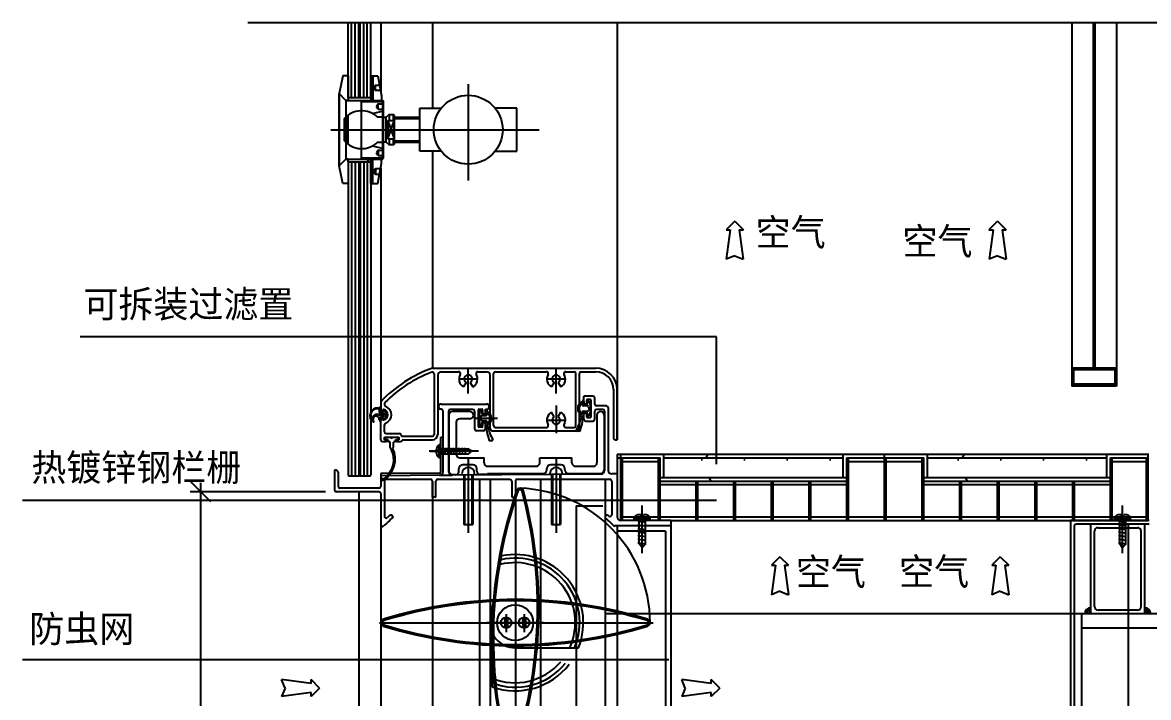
# Model space of a CAD drawing. Header units: metres. Extents: x 5548 to 7378, y 3271 to 4578.
# Drawn here: x 5598 to 6226, y 4201 to 4578 of the extents above; entities that cross this region are included whole.
import ezdxf

# ---------------------------------------------------------------- set-up
doc = ezdxf.new("R2010")
doc.units = ezdxf.units.M
for name, color, linetype in [('1', 1, 'Continuous'), ('10', 1, 'Continuous'), ('4', 4, 'Continuous'), ('6', 6, 'Continuous'), ('CASTFIX', 1, 'Continuous'), ('EXTRN', 3, 'Continuous')]:
    doc.layers.add(name, color=color, linetype=linetype)

# ---------------------------------------------------------------- blocks, each defined once
blk = doc.blocks.new('_ArchTick')
at = {"color": 0, "linetype": 'ByBlock'}
blk.add_lwpolyline([(-0.5, -0.5), (0.5, 0.5)], dxfattribs=at)

msp = doc.modelspace()

# ---------------------------------------------------------------- hatches: boundary and pattern name
h = msp.add_hatch()
h.set_pattern_fill('HEX', scale=15)
h.paths.add_polyline_path([(5956.74, 4046.43), (5959.74, 4046.43), (5959.74, 4247.83), (5956.74, 4247.83)])
h.paths.add_polyline_path([(5959.74, 4296.83), (5945.4, 4296.83), (5945.4, 4293.83), (5956.74, 4293.83), (5956.74, 4247.83), (5959.74, 4247.83)])
at = {"layer": '1'}
h = msp.add_hatch(dxfattribs=at)
h.set_pattern_fill('ANSI38', scale=6)
h.paths.add_polyline_path([(5792.5, 4534.23), (5793.5, 4534.23), (5793.5, 4547.83), (5792.5, 4547.83)])
h = msp.add_hatch(dxfattribs=at)
h.set_pattern_fill('ANSI38', scale=6)
h.paths.add_polyline_path([(5792.5, 4547.83), (5793.5, 4547.83), (5793.5, 4534.23), (5792.5, 4534.23)])
h = msp.add_hatch(dxfattribs=at)
h.set_pattern_fill('ANSI38', scale=6)
h.paths.add_polyline_path([(5779.74, 4534.23), (5779.74, 4535.73, 1), (5780.24, 4535.73), (5792.29, 4535.73), (5792.29, 4534.23)])
h = msp.add_hatch(dxfattribs=at)
h.set_pattern_fill('ANSI38', scale=6)
h.paths.add_polyline_path([(5779.74, 4501.43), (5779.74, 4499.93, -1), (5780.24, 4499.93), (5792.5, 4499.93), (5792.5, 4501.43)])
h = msp.add_hatch(dxfattribs=at)
h.set_pattern_fill('ANSI38', scale=6)
h.paths.add_polyline_path([(5792.5, 4487.83), (5793.5, 4487.83), (5793.5, 4501.43), (5792.5, 4501.43)])
h = msp.add_hatch(dxfattribs=at)
h.set_pattern_fill('ZIGZAG', scale=20)
h.paths.add_polyline_path([(5922.5, 4328.08), (5922.5, 4334.83), (5918.5, 4334.83), (5918.5, 4332.08, -0.41), (5916.5, 4330.08), (5906.58, 4330.08, -0.41), (5904.58, 4332.08), (5904.58, 4334.83), (5895.74, 4334.83), (5895.74, 4330.83), (5898.58, 4330.83, -0.41), (5900.58, 4328.83), (5900.58, 4328.08, 0.41), (5902.58, 4326.08), (5920.5, 4326.08, 0.41)])
h.paths.add_polyline_path([(5922.5, 4358.6, 0.41), (5920.5, 4360.6, 0.41), (5918.5, 4358.6), (5918.5, 4334.83), (5922.5, 4334.83)])
h.paths.add_polyline_path([(5895.74, 4334.83), (5886.58, 4334.83), (5886.58, 4332.08, -0.41), (5884.58, 4330.08), (5857.58, 4330.08, -0.41), (5855.58, 4332.08), (5855.58, 4334.83), (5846.74, 4334.83), (5846.74, 4330.83), (5849.58, 4330.83, -0.41), (5851.58, 4328.83), (5851.58, 4327.43, 0.42), (5853.59, 4325.43), (5857.57, 4325.46), (5857.57, 4326.08), (5888.58, 4326.08, 0.41), (5890.58, 4328.08), (5890.58, 4328.83, -0.41), (5892.58, 4330.83), (5895.74, 4330.83)])
h.paths.add_polyline_path([(5846.74, 4334.83), (5841.99, 4334.83), (5835.99, 4334.83), (5835.99, 4327.39, 0.42), (5838.01, 4325.39), (5839.59, 4325.4, 0.41), (5841.58, 4327.4), (5841.58, 4328.83, -0.41), (5843.58, 4330.83), (5846.74, 4330.83)])
h.paths.add_polyline_path([(5839.99, 4354.6, -0.41), (5841.99, 4356.6), (5847.6, 4356.6, 0.41), (5849.6, 4358.6, 0.41), (5847.6, 4360.6), (5837.99, 4360.6, 0.41), (5835.99, 4358.6), (5835.99, 4339.87), (5839.99, 4339.87)])
h = msp.add_hatch(dxfattribs=at)
h.set_pattern_fill('HONEY', scale=15)
h.paths.add_polyline_path([(6055.74, 4334.83), (6055.74, 4336.83), (5955.74, 4336.83), (5955.74, 4334.83)])
h.paths.add_polyline_path([(6057.74, 4321.83), (6057.74, 4323.83), (5953.74, 4323.83), (5953.74, 4321.83)])
h = msp.add_hatch(dxfattribs=at)
h.set_pattern_fill('HONEY', scale=15)
h.paths.add_polyline_path([(6202.74, 4336.83), (6102.74, 4336.83), (6102.74, 4334.83), (6202.74, 4334.83)])
h.paths.add_polyline_path([(6204.74, 4323.83), (6100.74, 4323.83), (6100.74, 4321.83), (6204.74, 4321.83)])
h = msp.add_hatch(dxfattribs=at)
h.set_pattern_fill('ANSI31', scale=20)
h.paths.add_polyline_path([(5832.74, 4327.08, -0.41), (5830.76, 4325.08), (5837.76, 4325.14, -0.42), (5835.74, 4327.14), (5835.74, 4334.83), (5832.74, 4334.83)])
h = msp.add_hatch(dxfattribs=at)
h.set_pattern_fill('DOTS', scale=15)
h.paths.add_polyline_path([(5955.74, 4334.83), (5955.74, 4323.83), (6055.74, 4323.83), (6055.74, 4334.83)])
h = msp.add_hatch(dxfattribs=at)
h.set_pattern_fill('DOTS', scale=15)
h.paths.add_polyline_path([(6102.74, 4334.83), (6102.74, 4323.83), (6202.74, 4323.83), (6202.74, 4334.83)])

# ---------------------------------------------------------------- linework, layer by layer
for p, q in [((6183.11, 4577.65), (6183.11, 4384.83)), ((6208.11, 4577.65), (6208.11, 4384.4)), ((5831.74, 4382.83), (5841.38, 4382.83)), ((5846.74, 4370.66), (5846.74, 4384.83)), ((5852.11, 4382.83), (5856.91, 4382.83)), ((5858.91, 4351.03), (5858.91, 4380.83)), ((5860.91, 4352.77), (5860.91, 4381.83)), ((5895.74, 4370.66), (5895.74, 4384.83)), ((6183.11, 4384.83), (6183.11, 4374.83)), ((6208.11, 4384.83), (6183.11, 4384.83)), ((6208.11, 4384.33), (6183.11, 4384.33)), ((6208.11, 4383.83), (6183.11, 4383.83)), ((6183.61, 4384.83), (6183.61, 4374.83)), ((6184.11, 4384.83), (6184.11, 4374.83)), ((6207.11, 4384.83), (6207.11, 4374.83)), ((6207.61, 4384.83), (6207.61, 4374.83)), ((6208.11, 4384.83), (6208.11, 4374.83)), ((5841.59, 4378.82), (5851.89, 4378.82)), ((5845.61, 4376.87), (5844.17, 4374.36)), ((5847.87, 4376.87), (5849.32, 4374.36)), ((5890.59, 4378.82), (5900.89, 4378.82)), ((5894.61, 4376.87), (5893.17, 4374.36)), ((5896.87, 4376.87), (5898.32, 4374.36)), ((6208.11, 4375.83), (6183.11, 4375.83)), ((6208.11, 4375.33), (6183.11, 4375.33)), ((6208.11, 4374.83), (6183.11, 4374.83)), ((5916.25, 4369.29), (5911.25, 4369.29)), ((5911.25, 4364.79), (5911.25, 4369.29)), ((5917.25, 4364.8), (5917.25, 4368.29)), ((5797.8, 4360.88), (5797.89, 4361.9)), ((5798, 4366.12), (5798, 4360.88)), ((5800, 4364.9), (5800, 4364.46)), ((5831.74, 4361.92), (5831.1, 4361.92)), ((5831.69, 4364.8), (5856.91, 4364.8)), ((5849.27, 4361.8), (5836.74, 4361.8)), ((5852.77, 4361.92), (5854.28, 4361.92)), ((5856.28, 4361.92), (5857.5, 4361.92)), ((5856.28, 4359.91), (5856.28, 4361.92)), ((5895.74, 4363.94), (5895.74, 4348.59)), ((5910.75, 4366.79), (5910.45, 4366.79)), ((5910.45, 4366.79), (5910.45, 4366.29)), ((5910.45, 4364.6), (5910.45, 4364.03)), ((5913.3, 4363.73), (5910.75, 4363.73)), ((5911.25, 4366.29), (5911.25, 4365.03)), ((5912.25, 4364.79), (5911.75, 4364.79)), ((5912.69, 4364.53), (5911.75, 4364.53)), ((5912.75, 4366.79), (5912.75, 4365.29)), ((5913.19, 4366.53), (5913.19, 4365.03)), ((5914.75, 4367.29), (5913.25, 4367.29)), ((5913.79, 4363.32), (5913.99, 4362.29)), ((5913.99, 4362.29), (5913.79, 4361.23)), ((5914.19, 4366.53), (5915.01, 4362.28)), ((5915.01, 4362.28), (5914.19, 4358.03)), ((5915.25, 4357.78), (5915.25, 4366.79)), ((5923.75, 4363.8), (5918.25, 4363.8)), ((5921.75, 4361.8), (5918.25, 4361.8)), ((5924.75, 4362.8), (5924.75, 4327.83)), ((5797.15, 4361.49), (5797.35, 4358.79)), ((5797.8, 4356.79), (5797.97, 4355.56)), ((5798, 4358.48), (5798, 4359.19)), ((5798, 4344.83), (5798, 4356.79)), ((5798.02, 4360.52), (5798.62, 4360.22)), ((5798.02, 4357.14), (5798.62, 4357.44)), ((5798.11, 4360.7), (5798.71, 4360.4)), ((5798.11, 4356.97), (5798.71, 4357.27)), ((5799.6, 4359.59), (5798.4, 4359.59)), ((5799.6, 4358.08), (5798.4, 4358.08)), ((5799.44, 4358.83), (5798.44, 4358.83)), ((5799, 4360.58), (5799, 4361.25)), ((5799, 4358.68), (5799, 4359.03)), ((5799, 4357.09), (5799, 4356.42)), ((5799.29, 4360.68), (5799.5, 4360.89)), ((5799.29, 4356.99), (5799.5, 4356.78)), ((5799.79, 4361.01), (5799.87, 4361.01)), ((5799.79, 4356.66), (5799.87, 4356.66)), ((5800, 4359.19), (5800, 4358.48)), ((5800.15, 4360.89), (5800.68, 4360.35)), ((5800.15, 4356.78), (5800.68, 4357.31)), ((5800.8, 4360.07), (5800.8, 4357.6)), ((5832.74, 4327.08), (5832.74, 4360.92)), ((5835.74, 4360.8), (5835.74, 4327.14)), ((5835.99, 4358.6), (5835.99, 4327.39)), ((5847.6, 4360.6), (5837.99, 4360.6)), ((5847.6, 4356.6), (5841.99, 4356.6)), ((5849.6, 4358.6), (5849.6, 4358.6)), ((5850.27, 4360.8), (5850.27, 4350.9)), ((5850.63, 4356.91), (5863.13, 4356.91)), ((5852.27, 4361.42), (5852.27, 4352.4)), ((5853.34, 4361.15), (5852.52, 4356.9)), ((5852.52, 4356.9), (5853.34, 4352.65)), ((5853.74, 4357.95), (5853.54, 4356.91)), ((5853.54, 4356.91), (5853.74, 4355.86)), ((5854.23, 4358.35), (5856.77, 4358.35)), ((5856.77, 4355.45), (5854.23, 4355.45)), ((5854.34, 4361.15), (5854.34, 4359.65)), ((5854.78, 4361.42), (5854.78, 4359.91)), ((5854.84, 4359.15), (5855.77, 4359.15)), ((5855.28, 4359.41), (5855.78, 4359.41)), ((5856.27, 4360.91), (5856.27, 4359.65)), ((5856.77, 4361.41), (5857.07, 4361.41)), ((5857.07, 4361.41), (5857.07, 4360.91)), ((5857.07, 4359.22), (5857.07, 4358.65)), ((5890.59, 4355.78), (5900.89, 4355.78)), ((5894.61, 4357.73), (5893.17, 4360.24)), ((5896.87, 4357.73), (5898.32, 4360.24)), ((5910.45, 4360.53), (5910.45, 4359.97)), ((5910.75, 4360.83), (5913.3, 4360.83)), ((5911.25, 4356.28), (5911.25, 4359.28)), ((5911.63, 4360.03), (5912.69, 4360.03)), ((5911.75, 4359.78), (5912.25, 4359.78)), ((5912.75, 4359.28), (5912.75, 4357.78)), ((5913.19, 4359.53), (5913.19, 4358.03)), ((5913.19, 4359.33), (5913.19, 4358.03)), ((5913.25, 4357.28), (5914.75, 4357.28)), ((5913.69, 4357.53), (5913.69, 4357.53)), ((5917.25, 4356.28), (5917.25, 4360.8)), ((5918.5, 4358.6), (5918.5, 4332.08)), ((5920.5, 4360.6), (5920.5, 4360.6)), ((5922.5, 4358.6), (5922.5, 4328.08)), ((5922.75, 4360.8), (5922.75, 4327.77)), ((5797.77, 4355.33), (5797.77, 4355.33)), ((5839.99, 4354.6), (5839.99, 4336.83)), ((5855.28, 4349.9), (5851.27, 4349.9)), ((5854.28, 4351.9), (5852.77, 4351.9)), ((5854.34, 4354.15), (5854.34, 4352.65)), ((5854.34, 4353.95), (5854.34, 4352.65)), ((5854.78, 4353.9), (5854.78, 4352.4)), ((5855.9, 4354.65), (5854.84, 4354.65)), ((5855.78, 4354.4), (5855.28, 4354.4)), ((5856.28, 4350.9), (5856.28, 4353.9)), ((5857.07, 4355.15), (5857.07, 4354.59)), ((5860.77, 4349.77), (5906.74, 4349.77)), ((5861.91, 4351.77), (5890.38, 4351.77)), ((5901.11, 4351.77), (5905.74, 4351.77)), ((5908.74, 4349.76), (5907.57, 4349.76)), ((5912.25, 4355.28), (5916.25, 4355.28)), ((5799, 4343.83), (5800.5, 4343.83)), ((5800, 4344.83), (5800, 4346.33)), ((5800, 4346.33), (5808, 4346.33)), ((5801.13, 4344.83), (5800, 4344.83)), ((5800.36, 4345.66), (5800.36, 4345.46)), ((5803.71, 4346.16), (5800.86, 4346.16)), ((5800.86, 4344.96), (5801.86, 4344.96)), ((5801, 4348.33), (5808.5, 4348.33)), ((5801.86, 4344.96), (5801.86, 4344.46)), ((5802.36, 4343.96), (5802.61, 4343.96)), ((5803.11, 4343.46), (5803.11, 4340.66)), ((5807.36, 4346.16), (5804.51, 4346.16)), ((5805.11, 4340.66), (5805.11, 4343.46)), ((5805.61, 4343.96), (5805.86, 4343.96)), ((5806.36, 4344.46), (5806.36, 4344.96)), ((5806.36, 4344.96), (5807.36, 4344.96)), ((5808, 4344.83), (5806.87, 4344.83)), ((5807.5, 4343.83), (5809, 4343.83)), ((5807.86, 4345.46), (5807.86, 4345.66)), ((5808, 4346.33), (5808, 4344.83)), ((5809.5, 4346.83), (5809.5, 4347.33)), ((5831.54, 4346.41), (5832.74, 4346.41)), ((5831.54, 4327.08), (5831.54, 4346.41)), ((5858.78, 4344.38), (5859.96, 4344.38)), ((5846.74, 4334.83), (5846.74, 4292.88)), ((5895.74, 4334.83), (5895.74, 4292.88)), ((5797.99, 4326.03), (5798, 4324.83)), ((5844.24, 4325.47), (5844.24, 4297.54)), ((5844.74, 4325.49), (5844.74, 4297.54)), ((5848.74, 4325.66), (5848.74, 4297.54)), ((5849.25, 4325.68), (5849.25, 4297.54)), ((5893.24, 4325.47), (5893.24, 4297.54)), ((5893.74, 4325.49), (5893.74, 4297.54)), ((5897.74, 4325.66), (5897.74, 4297.54)), ((5898.25, 4325.68), (5898.25, 4297.54)), ((5853.04, 4322.83), (5853.04, 4017.83)), ((5859.04, 4322.83), (5859.04, 4017.83)), ((5871.04, 4321.83), (5871.04, 4312.83)), ((5887.04, 4322.83), (5887.04, 4022.08)), ((5923.04, 4322.83), (5923.04, 4039.22)), ((5873.04, 4312.02), (5873.04, 4036.65)), ((5906.89, 4307.95), (5921.69, 4307.95)), ((5906.89, 4307.95), (5906.89, 4178.33)), ((5844.24, 4297.54), (5849.25, 4297.54)), ((5893.24, 4297.54), (5898.25, 4297.54)), ((5859.11, 4245.26), (5865.24, 4280.05)), ((5797.34, 4242.83), (5949.79, 4242.83)), ((5855.79, 4242.83), (5916.3, 4242.83)), ((5888.74, 4242.83), (5857.04, 4242.83)), ((5867.09, 4245.34), (5867.09, 4240.33)), ((5867.89, 4247.59), (5867.89, 4237.59)), ((5868.69, 4245.34), (5868.69, 4240.33)), ((5877.09, 4245.34), (5877.09, 4240.33)), ((5877.89, 4247.59), (5877.89, 4237.59)), ((5878.69, 4245.34), (5878.69, 4240.33)), ((6188.77, 4247.83), (5923.04, 4247.83)), ((6188.77, 4184.83), (6188.77, 4247.83)), ((5858.9, 4242.34), (5860.14, 4207.04)), ((5872.89, 4228.83), (5908.22, 4228.83))]:
    msp.add_line(p, q)
for points in [[(5877.52, 4316.35, 0.74), (5873.7, 4316.49, 0.15), (5868.56, 4169.31, 0.74), (5872.38, 4169.18, 0.15)], [(5876.75, 4316.14, 0.74), (5874.46, 4316.22, 0.15), (5869.34, 4169.52, 0.74), (5871.63, 4169.44, 0.15)], [(5946.67, 4240.92, 0.74), (5946.67, 4244.74, 0.15), (5799.41, 4244.74, 0.74), (5799.41, 4240.92, 0.15)], [(5946.44, 4241.69, 0.74), (5946.44, 4243.98, 0.15), (5799.65, 4243.98, 0.74), (5799.65, 4241.69, 0.15)]]:
    msp.add_lwpolyline(points, format="xyb", close=True)
for centre, radius in [((5872.89, 4242.83), 10), ((5867.89, 4242.83), 3), ((5877.89, 4242.83), 3)]:
    msp.add_circle(centre, radius)
for centre, radius, start, end in [((5852.47, 4313.9), 75.46, 109.93, 136.2), ((5852.47, 4313.9), 73.46, 110.8, 135.26), ((5831.74, 4380.83), 2, 90, 180), ((5841.38, 4381.83), 1, 330.71, 90), ((5846.74, 4378.82), 5.15, 150.71, 240), ((5846.74, 4378.82), 2.25, 300, 240), ((5846.74, 4378.82), 5.15, 300, 29.29), ((5852.11, 4381.83), 1, 90, 209.29), ((5856.91, 4380.83), 2, 0, 90), ((5890.38, 4381.83), 1, 330.71, 90), ((5895.74, 4378.82), 5.15, 150.71, 240), ((5895.74, 4378.82), 2.25, 300, 240), ((5895.74, 4378.82), 5.15, 300, 29.29), ((5901.11, 4381.83), 1, 90, 209.29), ((5916.25, 4368.29), 1, 0, 90), ((5796.15, 4358.35), 4.21, 84.47, 236.7), ((5795.7, 4358.8), 3.31, 68.68, 216.46), ((5796.73, 4363), 0.5, 248.87, 320.91), ((5796.65, 4361.46), 0.5, 4.16, 59.83), ((5797.51, 4362.37), 0.51, 329.98, 140.91), ((5798.38, 4361.86), 0.5, 149.98, 175.34), ((5799.5, 4361.25), 0.5, 78.32, 180), ((5799, 4358.83), 2.97, 281.68, 78.32), ((5801, 4364.9), 1, 135.26, 180), ((5801, 4364.46), 1, 180, 250.42), ((5799, 4358.83), 4.97, 289.58, 70.42), ((5831.69, 4363.3), 1.5, 90, 247.03), ((5831.74, 4360.92), 1, 0, 90), ((5836.74, 4360.8), 1, 90, 180), ((5849.27, 4360.8), 1, 0, 90), ((5852.77, 4361.42), 0.5, 90, 180), ((5853.84, 4361.15), 0.5, 90, 180), ((5853.84, 4361.15), 0.5, 0, 90), ((5854.28, 4361.42), 0.5, 0, 90), ((5856.91, 4363.3), 1.5, 292.97, 90), ((5911.56, 4362.29), 3.81, 111.96, 180), ((5911.56, 4362.29), 3.81, 180, 241.38), ((5911.56, 4362.29), 3.01, 121.39, 180), ((5911.56, 4362.29), 3.01, 180, 238.61), ((5910.15, 4364.6), 0.3, 0, 121.39), ((5909.95, 4366.29), 0.5, 291.96, 0), ((5910.75, 4364.03), 0.3, 180, 270), ((5910.75, 4366.29), 0.5, 0, 90), ((5911.75, 4365.29), 0.5, 180, 270), ((5911.75, 4365.03), 0.5, 180, 270), ((5912.25, 4365.29), 0.5, 270, 0), ((5912.69, 4365.03), 0.5, 270, 0), ((5913.25, 4366.79), 0.5, 90, 180), ((5913.69, 4366.53), 0.5, 90, 180), ((5913.3, 4363.23), 0.5, 10.89, 90), ((5913.69, 4366.53), 0.5, 0, 90), ((5914.75, 4366.79), 0.5, 0, 90), ((5918.25, 4364.8), 1, 180, 270), ((5918.25, 4360.8), 1, 90, 180), ((5921.75, 4360.8), 1, 0, 90), ((5923.75, 4362.8), 1, 0, 90), ((5793.21, 4356.93), 0.2, 209.79, 344.13), ((5795.68, 4356.77), 2.29, 53.9, 177.24), ((5795.45, 4356.3), 1.81, 343.01, 224.24), ((5797.15, 4358.77), 0.2, 233.14, 4.16), ((5797.61, 4355.74), 0.43, 175.53, 292.18), ((5797.77, 4355.53), 0.2, 270, 7.84), ((5798.2, 4360.88), 0.4, 180, 243.43), ((5798.2, 4356.79), 0.4, 116.57, 180), ((5798.2, 4360.88), 0.2, 180, 243.43), ((5798.4, 4359.19), 0.4, 90, 180), ((5798.4, 4358.48), 0.4, 180, 270), ((5798.2, 4356.79), 0.2, 116.57, 180), ((5798.8, 4360.58), 0.4, 243.43, 346.52), ((5798.8, 4357.09), 0.4, 13.48, 116.57), ((5798.8, 4360.58), 0.2, 243.43, 0), ((5798.8, 4357.09), 0.2, 0, 116.57), ((5799.5, 4356.42), 0.5, 180, 281.68), ((5799.58, 4360.39), 0.4, 135.38, 166.52), ((5799.58, 4357.27), 0.4, 193.48, 224.62), ((5799.79, 4360.61), 0.4, 90, 135.38), ((5799.79, 4357.06), 0.4, 224.62, 270), ((5799.6, 4359.19), 0.4, 0, 90), ((5799.6, 4358.48), 0.4, 270, 0), ((5799.87, 4360.61), 0.4, 44.98, 90), ((5799.87, 4357.06), 0.4, 270, 315.02), ((5800.4, 4360.07), 0.4, 0, 44.98), ((5800.4, 4357.6), 0.4, 315.02, 0), ((5837.99, 4358.6), 2, 90, 180), ((5841.99, 4354.6), 2, 90, 180), ((5847.6, 4358.6), 2, 0, 90), ((5847.6, 4358.6), 2, 270, 0), ((5854.23, 4357.85), 0.5, 90, 169.11), ((5854.23, 4355.95), 0.5, 190.89, 270), ((5854.84, 4359.65), 0.5, 180, 270), ((5855.28, 4359.91), 0.5, 180, 270), ((5855.77, 4359.65), 0.5, 270, 0), ((5855.78, 4359.91), 0.5, 270, 0), ((5856.77, 4360.91), 0.5, 90, 180), ((5856.77, 4358.65), 0.3, 270, 0), ((5856.77, 4355.15), 0.3, 0, 90), ((5857.57, 4360.91), 0.5, 180, 248.04), ((5857.37, 4359.22), 0.3, 58.61, 180), ((5855.96, 4356.91), 3.81, 0, 68.04), ((5855.96, 4356.91), 3.01, 0, 58.61), ((5855.96, 4356.91), 3.01, 301.39, 0), ((5855.96, 4356.91), 3.81, 298.62, 0), ((5895.74, 4355.78), 5.15, 120, 209.29), ((5895.74, 4355.78), 2.25, 120, 60), ((5895.74, 4355.78), 5.15, 330.71, 60), ((5883.47, 4363.47), 27, 331.01, 349.19), ((5867.24, 4363.51), 44.07, 342.32, 354.88), ((5909.5, 4358.5), 0.5, 349.19, 61.38), ((5910.15, 4359.97), 0.3, 238.61, 0), ((5910.75, 4360.53), 0.3, 90, 180), ((5911.63, 4359.53), 0.5, 90, 174.88), ((5911.75, 4359.28), 0.5, 90, 180), ((5912.25, 4356.28), 1, 180, 270), ((5912.25, 4359.28), 0.5, 0, 90), ((5912.69, 4359.53), 0.5, 0, 90), ((5913.25, 4357.78), 0.5, 180, 270), ((5913.69, 4358.03), 0.5, 180, 270), ((5913.3, 4361.33), 0.5, 270, 349.11), ((5913.69, 4358.03), 0.5, 270, 0), ((5914.75, 4357.78), 0.5, 270, 0), ((5916.25, 4356.28), 1, 270, 0), ((5920.5, 4358.6), 2, 90, 180), ((5920.5, 4358.6), 2, 0, 90), ((5793.96, 4354.99), 0.2, 233.32, 12.87), ((5801, 4353.21), 1, 109.58, 180), ((5801, 4349.33), 1, 180, 270), ((5851.27, 4350.9), 1, 180, 270), ((5852.77, 4352.4), 0.5, 180, 270), ((5853.84, 4352.65), 0.5, 180, 270), ((5853.84, 4352.65), 0.5, 270, 0), ((5854.28, 4352.4), 0.5, 270, 0), ((5854.84, 4354.15), 0.5, 90, 180), ((5855.28, 4353.9), 0.5, 90, 180), ((5855.28, 4350.9), 1, 270, 0), ((5855.78, 4353.9), 0.5, 0, 90), ((5855.9, 4354.15), 0.5, 5.12, 90), ((5900.29, 4358.13), 44.07, 185.12, 197.68), ((5857.37, 4354.59), 0.3, 180, 301.39), ((5858.03, 4353.12), 0.5, 118.62, 190.81), ((5884.06, 4358.09), 27, 190.81, 208.99), ((5860.77, 4351.77), 2, 201.64, 270), ((5861.91, 4352.77), 1, 180, 270), ((5890.38, 4352.77), 1, 270, 29.29), ((5901.11, 4352.77), 1, 150.71, 270), ((5905.74, 4352.77), 1, 270, 0), ((5906.74, 4351.77), 2, 270, 0), ((5907.57, 4350.26), 0.5, 165.07, 270), ((5908.74, 4350.26), 0.5, 270, 344.95), ((5799, 4344.83), 1, 180, 270), ((5800.86, 4345.66), 0.5, 90, 180), ((5800.86, 4345.46), 0.5, 180, 270), ((5800.5, 4344.83), 1, 270, 334.62), ((5801.13, 4344.53), 0.3, 334.62, 90), ((5802.36, 4344.46), 0.5, 180, 270), ((5802.61, 4343.46), 0.5, 0, 90), ((5804.11, 4346.16), 0.4, 180, 0), ((5805.61, 4343.46), 0.5, 90, 180), ((5805.86, 4344.46), 0.5, 270, 0), ((5806.87, 4344.53), 0.3, 90, 205.38), ((5807.5, 4344.83), 1, 205.38, 270), ((5807.36, 4345.66), 0.5, 0, 90), ((5807.36, 4345.46), 0.5, 270, 0), ((5808.5, 4347.33), 1, 0, 90), ((5809, 4344.83), 1, 270, 0), ((5858.78, 4344.88), 0.5, 195.05, 270), ((5859.96, 4344.88), 0.5, 270, 14.93), ((5792.51, 4334.05), 13.56, 300.54, 26.8), ((5791.87, 4333.82), 13.34, 305, 28.37), ((5803.61, 4340.66), 0.5, 180, 270), ((5804.61, 4340.66), 0.5, 270, 0), ((5846.74, 4325.91), 3.51, 0, 180), ((5895.74, 4325.91), 3.51, 0, 180), ((5799.05, 4322.73), 0.5, 19.13, 313.83), ((5801, 4321.83), 1, 90, 180), ((5872.89, 4242.83), 38, 338.38, 101.62), ((5872.89, 4242.83), 33.5, 335.3, 104.7), ((5872.89, 4242.83), 36, 337.11, 102.89), ((5872.89, 4242.83), 14, 170, 270), ((5867.89, 4242.83), 2.63, 72.27, 107.73), ((5877.89, 4242.83), 2.63, 72.27, 107.73), ((5867.89, 4242.83), 2.63, 252.27, 287.73), ((5877.89, 4242.83), 2.63, 252.27, 287.73), ((5872.89, 4242.83), 33.5, 247.3, 319.53), ((5872.89, 4242.83), 36, 249.11, 321.28), ((5872.89, 4242.83), 38, 250.38, 322.5)]:
    msp.add_arc(centre, radius, start, end)
for p, q in [((5798, 4577.65), (5798, 4539.23)), ((5826.74, 4577.65), (5826.74, 4529.83)), ((5929.74, 4577.65), (5929.74, 4364.14)), ((6195.15, 4577.65), (6195.15, 4384.83)), ((6195.35, 4577.65), (6195.35, 4384.83)), ((6195.85, 4577.65), (6195.85, 4384.83)), ((6196.05, 4577.65), (6196.05, 4384.83)), ((5826.74, 4505.83), (5826.74, 4384.83)), ((5798, 4496.44), (5798, 4366.12)), ((5995.31, 4466.78), (5990.51, 4461.99)), ((5995.31, 4466.78), (6000.1, 4461.99)), ((6141.76, 4466.78), (6136.97, 4461.99)), ((6141.76, 4466.78), (6146.56, 4461.99)), ((5990.51, 4461.99), (5992.82, 4461.99)), ((5992.82, 4461.99), (5990.59, 4445.54)), ((5997.79, 4461.99), (6000.03, 4445.54)), ((5997.79, 4461.99), (6000.1, 4461.99)), ((6136.97, 4461.99), (6139.28, 4461.99)), ((6139.28, 4461.99), (6137.04, 4445.54)), ((6144.25, 4461.99), (6146.49, 4445.54)), ((6144.25, 4461.99), (6146.56, 4461.99)), ((5995.31, 4447.51), (5990.59, 4445.54)), ((5995.31, 4447.51), (6000.03, 4445.54)), ((6141.76, 4447.51), (6137.04, 4445.54)), ((6141.76, 4447.51), (6146.49, 4445.54)), ((5826.74, 4384.83), (5917.74, 4384.83)), ((5861.91, 4382.83), (5890.38, 4382.83)), ((5901.11, 4382.83), (5905.74, 4382.83)), ((5909.74, 4382.83), (5917.74, 4382.83)), ((5929.74, 4384.83), (5929.74, 4344.83)), ((5927.74, 4372.83), (5927.74, 4345.83)), ((5929.74, 4344.83), (5929.74, 4372.83)), ((5800, 4349.33), (5800, 4353.21)), ((5809.5, 4346.83), (5826.74, 4346.83)), ((5810, 4344.83), (5826.74, 4344.83)), ((5928.74, 4344.83), (5929.74, 4344.83)), ((5929.74, 4336.83), (5929.74, 4325.83)), ((5929.74, 4336.83), (6078.74, 4336.83)), ((5931.74, 4299.83), (5931.74, 4336.83)), ((5955.74, 4323.83), (5955.74, 4336.83)), ((6055.74, 4323.83), (6055.74, 4336.83)), ((6078.74, 4299.83), (6078.74, 4336.83)), ((6078.74, 4336.83), (6226.04, 4336.83)), ((6102.74, 4323.83), (6102.74, 4336.83)), ((6202.74, 4323.83), (6202.74, 4336.83)), ((6225.74, 4299.83), (6225.74, 4336.83)), ((5841.99, 4334.83), (5855.58, 4334.83)), ((5849.58, 4330.83), (5843.58, 4330.83)), ((5855.58, 4332.08), (5855.58, 4334.83)), ((5886.58, 4332.08), (5886.58, 4334.83)), ((5886.58, 4334.83), (5904.58, 4334.83)), ((5898.58, 4330.83), (5892.58, 4330.83)), ((5904.58, 4332.08), (5904.58, 4334.83)), ((5929.74, 4334.83), (5953.74, 4334.83)), ((5931.74, 4332.83), (5953.74, 4332.83)), ((5932.74, 4299.83), (5932.74, 4334.83)), ((5952.74, 4299.83), (5952.74, 4334.83)), ((5953.74, 4299.83), (5953.74, 4334.83)), ((5955.74, 4334.83), (6055.74, 4334.83)), ((6057.74, 4299.83), (6057.74, 4334.83)), ((6057.74, 4334.83), (6100.74, 4334.83)), ((6057.74, 4332.83), (6100.74, 4332.83)), ((6058.74, 4299.83), (6058.74, 4334.83)), ((6079.74, 4299.83), (6079.74, 4334.83)), ((6099.74, 4299.83), (6099.74, 4334.83)), ((6100.74, 4299.83), (6100.74, 4334.83)), ((6102.74, 4334.83), (6202.74, 4334.83)), ((6204.74, 4299.83), (6204.74, 4334.83)), ((6204.74, 4334.83), (6225.74, 4334.83)), ((6204.74, 4332.83), (6225.74, 4332.83)), ((6205.74, 4299.83), (6205.74, 4334.83)), ((6224.74, 4299.83), (6224.74, 4334.83)), ((5772.24, 4327.83), (5772.24, 4316.83)), ((5773.24, 4327.83), (5772.24, 4327.83)), ((5774.24, 4326.83), (5774.24, 4318.83)), ((5830.75, 4326.28), (5797.99, 4326.03)), ((5830.76, 4325.08), (5798, 4324.83)), ((5798, 4324.83), (5798, 4318.83)), ((5830.76, 4325.08), (5837.76, 4325.14)), ((5920.77, 4325.77), (5837.76, 4325.14)), ((5839.59, 4325.4), (5838.01, 4325.39)), ((5841.58, 4327.4), (5841.58, 4328.83)), ((5851.58, 4327.43), (5851.58, 4328.83)), ((5857.57, 4325.46), (5853.59, 4325.43)), ((5857.57, 4326.08), (5888.58, 4326.08)), ((5857.57, 4326.08), (5857.57, 4325.46)), ((5857.58, 4330.08), (5884.58, 4330.08)), ((5890.58, 4328.08), (5890.58, 4328.83)), ((5900.58, 4328.08), (5900.58, 4328.83)), ((5902.58, 4326.08), (5920.5, 4326.08)), ((5906.58, 4330.08), (5916.5, 4330.08)), ((5929.74, 4325.83), (5926.75, 4325.83)), ((5929.74, 4325.83), (5929.74, 4301.83)), ((5797, 4317.83), (5775.24, 4317.83)), ((5800, 4321.83), (5800, 4302.19)), ((5801, 4322.83), (5825.74, 4322.83)), ((5826.74, 4321.83), (5826.74, 4017.83)), ((5829.74, 4322.83), (5870.04, 4322.83)), ((5873.04, 4321.83), (5873.04, 4314.56)), ((5874.04, 4322.83), (5925.74, 4322.83)), ((5926.74, 4321.83), (5926.74, 4303.08)), ((5952.74, 4321.83), (6058.74, 4321.83)), ((5952.74, 4319.83), (6058.74, 4319.83)), ((5953.74, 4323.83), (6057.74, 4323.83)), ((5973.74, 4299.83), (5973.74, 4321.83)), ((5974.74, 4299.83), (5974.74, 4321.83)), ((5994.74, 4299.83), (5994.74, 4321.83)), ((5995.74, 4299.83), (5995.74, 4321.83)), ((6015.74, 4299.83), (6015.74, 4321.83)), ((6016.74, 4299.83), (6016.74, 4321.83)), ((6036.74, 4299.83), (6036.74, 4321.83)), ((6037.74, 4299.83), (6037.74, 4321.83)), ((6099.74, 4321.83), (6205.74, 4321.83)), ((6099.74, 4319.83), (6205.74, 4319.83)), ((6100.74, 4323.83), (6204.74, 4323.83)), ((6120.74, 4299.83), (6120.74, 4321.83)), ((6121.74, 4299.83), (6121.74, 4321.83)), ((6141.74, 4299.83), (6141.74, 4321.83)), ((6142.74, 4299.83), (6142.74, 4321.83)), ((6162.74, 4299.83), (6162.74, 4321.83)), ((6163.74, 4299.83), (6163.74, 4321.83)), ((6183.74, 4299.83), (6183.74, 4321.83)), ((6184.74, 4299.83), (6184.74, 4321.83)), ((5797, 4315.83), (5773.24, 4315.83)), ((5798, 4314.83), (5798, 4027.79)), ((5828.74, 4312.83), (5826.74, 4312.83)), ((5871.04, 4312.83), (5872.47, 4312.83)), ((5873.04, 4314.56), (5872.47, 4312.83)), ((5804.7, 4301.9), (5804.7, 4301.45)), ((5923.04, 4301.9), (5923.04, 4301.45)), ((5931.74, 4301.83), (6225.74, 4301.83)), ((5959.74, 4299.83), (5931.74, 4299.83)), ((5959.74, 4299.83), (6225.74, 4299.83)), ((5959.74, 4299.83), (5959.74, 4046.43)), ((6226.27, 4299.83), (6182.5, 4299.83)), ((6182.5, 4299.83), (6182.5, 4193.37)), ((5959.74, 4296.83), (5928.41, 4296.83)), ((5929.74, 4296.83), (5929.74, 3997.83)), ((5956.74, 4293.83), (5929.74, 4293.83)), ((5956.74, 4293.83), (5956.74, 4046.43)), ((6184.5, 4296.83), (6184.5, 4191.37)), ((6226.27, 4297.83), (6185.5, 4297.83)), ((6193.77, 4247.83), (6193.77, 4297.83)), ((6195.77, 4251.83), (6195.77, 4293.83)), ((6197.77, 4295.83), (6219.77, 4295.83)), ((6214.5, 4297.83), (6214.5, 4191.37)), ((6221.77, 4251.83), (6221.77, 4293.83)), ((6223.77, 4247.83), (6223.77, 4297.83)), ((6020.51, 4279.63), (6015.72, 4274.84)), ((6015.72, 4274.84), (6018.02, 4274.84)), ((6018.02, 4274.84), (6015.79, 4258.39)), ((6020.51, 4279.63), (6025.31, 4274.84)), ((6023, 4274.84), (6025.31, 4274.84)), ((6023, 4274.84), (6025.23, 4258.39)), ((6143.28, 4279.63), (6138.49, 4274.84)), ((6138.49, 4274.84), (6140.8, 4274.84)), ((6140.8, 4274.84), (6138.56, 4258.39)), ((6143.28, 4279.63), (6148.08, 4274.84)), ((6145.77, 4274.84), (6148, 4258.39)), ((6145.77, 4274.84), (6148.08, 4274.84)), ((6020.51, 4260.37), (6015.79, 4258.39)), ((6020.51, 4260.37), (6025.23, 4258.39)), ((6143.28, 4260.37), (6138.56, 4258.39)), ((6143.28, 4260.37), (6148, 4258.39)), ((6219.77, 4249.83), (6197.77, 4249.83)), ((6413.74, 4247.83), (6188.77, 4247.83)), ((6415.74, 4239.83), (6188.77, 4239.83)), ((5744.64, 4206.38), (5742.66, 4211.1)), ((5759.11, 4208.87), (5742.66, 4211.1)), ((5759.11, 4208.87), (5759.11, 4211.17)), ((5763.91, 4206.38), (5759.11, 4211.17)), ((5982.19, 4208.87), (5965.74, 4211.1)), ((5967.71, 4206.38), (5965.74, 4211.1)), ((5982.19, 4208.87), (5982.19, 4211.17)), ((5986.98, 4206.38), (5982.19, 4211.17)), ((5744.64, 4206.38), (5742.66, 4201.66)), ((5763.91, 4206.38), (5759.11, 4201.58)), ((5967.71, 4206.38), (5965.74, 4201.66)), ((5986.98, 4206.38), (5982.19, 4201.58)), ((5759.11, 4203.89), (5742.66, 4201.66)), ((5759.11, 4201.58), (5759.11, 4203.89)), ((5982.19, 4203.89), (5965.74, 4201.66)), ((5982.19, 4201.58), (5982.19, 4203.89))]:
    msp.add_line(p, q, dxfattribs=at)
msp.add_circle((5846.74, 4517.83), 19.21, dxfattribs=at)
for centre, radius, start, end in [((5826.74, 4381.63), 1, 0, 110.8), ((5861.91, 4381.83), 1, 90, 180), ((5905.74, 4381.83), 1, 0, 90), ((5909.74, 4381.83), 1, 90, 180), ((5917.74, 4372.83), 12, 0, 90), ((5917.74, 4372.83), 10, 0, 90), ((5826.74, 4347.83), 3, 270, 0), ((5826.74, 4347.83), 1, 270, 0), ((5928.74, 4345.83), 1, 180, 270), ((5841.99, 4336.83), 2, 180, 270), ((5843.58, 4328.83), 2, 90, 180), ((5849.58, 4328.83), 2, 0, 90), ((5857.58, 4332.08), 2, 180, 270), ((5884.58, 4332.08), 2, 270, 0), ((5892.58, 4328.83), 2, 90, 180), ((5898.58, 4328.83), 2, 0, 90), ((5906.58, 4332.08), 2, 180, 270), ((5916.5, 4332.08), 2, 270, 0), ((5773.24, 4326.83), 1, 0, 90), ((5830.74, 4327.08), 0.8, 270.43, 0), ((5830.74, 4327.08), 2, 270.43, 0), ((5837.74, 4327.14), 2, 180, 270.43), ((5837.99, 4327.39), 2, 180, 270.43), ((5839.58, 4327.4), 2, 270.43, 0), ((5853.58, 4327.43), 2, 180, 270.43), ((5888.58, 4328.08), 2, 270, 0), ((5902.58, 4328.08), 2, 180, 270), ((5920.5, 4328.08), 2, 270, 0), ((5920.75, 4327.77), 2, 270.43, 0), ((5926.75, 4327.83), 2, 180, 270), ((5775.24, 4318.83), 1, 180, 270), ((5797, 4318.83), 1, 270, 0), ((5825.74, 4321.83), 1, 0, 90), ((5829.74, 4321.83), 1, 90, 180), ((5870.04, 4321.83), 1, 0, 90), ((5874.04, 4321.83), 1, 90, 180), ((5873.04, 4242.83), 75.04, 0, 88), ((5925.74, 4321.83), 1, 0, 90), ((5773.24, 4316.83), 1, 180, 270), ((5797, 4314.83), 1, 0, 90), ((5854.7, 4242.83), 77.04, 130.47, 135.54), ((5801, 4302.19), 1, 180, 312.14), ((5854.7, 4242.83), 79.04, 130.81, 132.14), ((5803.7, 4301.9), 1, 0, 130.81), ((5924.04, 4301.9), 1, 49.19, 180), ((5873.04, 4242.83), 77.04, 44.81, 49.53), ((5873.04, 4242.83), 79.04, 48.82, 49.19), ((5925.74, 4303.08), 1, 228.82, 0), ((5931.74, 4301.83), 2, 180, 270), ((5799, 4297.5), 1, 180, 315.54), ((5928.41, 4297.83), 1, 224.81, 270), ((6185.5, 4296.83), 1, 90, 180), ((6197.77, 4293.83), 2, 90, 180), ((6219.77, 4293.83), 2, 0, 90), ((6193.77, 4247.83), 3.36, 90, 180), ((6193.77, 4247.83), 2.36, 90, 180), ((6193.77, 4247.83), 1.36, 90, 180), ((6197.77, 4251.83), 2, 180, 270), ((6219.77, 4251.83), 2, 270, 0), ((6223.77, 4247.83), 3.36, 0, 90), ((6223.77, 4247.83), 2.36, 0, 90), ((6223.77, 4247.83), 1.36, 0, 90)]:
    msp.add_arc(centre, radius, start, end, dxfattribs=at)
at = {"layer": '10'}
for p, q in [((5723.82, 4577.65), (6429.26, 4577.65)), ((5985.21, 4402.33), (5630.4, 4402.33)), ((5985.21, 4331.35), (5985.21, 4402.33)), ((5697.69, 4012.83), (5697.69, 4320.83)), ((5767.24, 4315.83), (5691.69, 4315.83)), ((5985.21, 4310.92), (5598.32, 4310.92)), ((5958.48, 4222.13), (5598.32, 4222.13))]:
    msp.add_line(p, q, dxfattribs=at)
at = {"layer": '4'}
for p, q in [((5779.74, 4535.53), (5779.74, 4577.65)), ((5781.74, 4535.73), (5781.74, 4577.65)), ((5783.74, 4535.73), (5783.74, 4577.65)), ((5785.74, 4535.73), (5785.74, 4577.65)), ((5786.5, 4535.73), (5786.5, 4577.65)), ((5788.5, 4535.73), (5788.5, 4577.65)), ((5790.5, 4535.73), (5790.5, 4577.65)), ((5792.5, 4535.53), (5792.5, 4577.65)), ((5776.79, 4547.83), (5774.79, 4538.01)), ((5779.74, 4547.83), (5776.79, 4547.83)), ((5779.74, 4547.83), (5779.74, 4535.53)), ((5792.5, 4547.83), (5792.5, 4534.23)), ((5792.5, 4547.83), (5792.5, 4534.23)), ((5792.5, 4547.83), (5796.45, 4547.83)), ((5793.5, 4547.83), (5793.5, 4534.23)), ((5796.45, 4547.83), (5798.45, 4536.73)), ((5774.79, 4497.66), (5774.79, 4538.01)), ((5774.79, 4497.66), (5774.79, 4538.01)), ((5778.56, 4534.23), (5774.79, 4538.01)), ((5778.56, 4534.23), (5774.79, 4538.01)), ((5774.79, 4536.73), (5774.79, 4498.93)), ((5779.74, 4534.23), (5778.56, 4534.23)), ((5778.56, 4534.23), (5779.74, 4534.23)), ((5778.56, 4534.23), (5799, 4534.23)), ((5779.74, 4535.73), (5779.74, 4534.23)), ((5780.24, 4535.73), (5792.5, 4535.73)), ((5792.5, 4535.73), (5792.5, 4534.23)), ((5798.45, 4536.73), (5798.45, 4534.23)), ((5799, 4534.23), (5799.5, 4533.73)), ((5799.5, 4501.93), (5799.5, 4533.73)), ((5801, 4510.83), (5801, 4524.83)), ((5805.5, 4524.83), (5819.74, 4524.83)), ((5819.74, 4505.83), (5819.74, 4529.83)), ((5819.74, 4529.83), (5831.74, 4529.83)), ((5873.74, 4529.83), (5861.74, 4529.83)), ((5873.74, 4505.83), (5873.74, 4529.83)), ((5805.5, 4510.83), (5819.74, 4510.83)), ((5778.56, 4501.43), (5774.79, 4497.66)), ((5778.56, 4501.43), (5774.79, 4497.66)), ((5779.74, 4501.43), (5778.56, 4501.43)), ((5778.56, 4501.43), (5799, 4501.43)), ((5779.74, 4499.93), (5779.74, 4501.43)), ((5779.74, 4500.13), (5779.74, 4325.33)), ((5779.74, 4499.93), (5779.74, 4487.83)), ((5780.24, 4499.93), (5792.5, 4499.93)), ((5781.74, 4499.93), (5781.74, 4324.83)), ((5783.74, 4499.93), (5783.74, 4324.83)), ((5785.74, 4499.93), (5785.74, 4324.83)), ((5786.5, 4499.93), (5786.5, 4324.83)), ((5788.5, 4499.93), (5788.5, 4324.83)), ((5790.5, 4499.93), (5790.5, 4324.83)), ((5792.5, 4487.83), (5792.5, 4501.43)), ((5792.5, 4499.93), (5792.5, 4501.43)), ((5792.5, 4500.13), (5792.5, 4325.33)), ((5793.5, 4487.83), (5793.5, 4501.43)), ((5798.45, 4498.93), (5798.45, 4501.43)), ((5799, 4501.43), (5799.5, 4501.93)), ((5831.74, 4505.83), (5819.74, 4505.83)), ((5861.74, 4505.83), (5873.74, 4505.83)), ((5776.79, 4487.83), (5774.79, 4497.66)), ((5796.45, 4487.83), (5798.45, 4498.93)), ((5779.74, 4487.83), (5776.79, 4487.83)), ((5792.5, 4487.83), (5796.45, 4487.83)), ((5827.74, 4381.63), (5827.74, 4347.83)), ((5829.74, 4380.83), (5829.74, 4347.83)), ((5906.74, 4352.77), (5906.74, 4381.83)), ((5908.74, 4351.77), (5908.74, 4381.83)), ((5826.74, 4312.83), (5826.74, 4321.83)), ((5828.74, 4312.83), (5828.74, 4321.83)), ((5785.74, 4315.83), (5785.74, 4017.83))]:
    msp.add_line(p, q, dxfattribs=at)
for points in [[(5799.5, 4524.83), (5801, 4524.83), (5802.7, 4526.33), (5805, 4526.33), (5805.5, 4525.83), (5805.5, 4509.83), (5805, 4509.33), (5802.7, 4509.33), (5801, 4510.83), (5799.5, 4510.83)], [(5779.74, 4325.33), (5780.24, 4324.83), (5792, 4324.83), (5792.5, 4325.33)]]:
    msp.add_lwpolyline(points, dxfattribs=at)
msp.add_lwpolyline([(5802, 4512.83), (5805.5, 4512.83), (5805.5, 4522.83), (5802, 4522.83)], close=True, dxfattribs=at)
for centre, start, end in [((5779.99, 4535.73), 180, 0), ((5779.99, 4499.93), 0, 180)]:
    msp.add_arc(centre, 0.25, start, end, dxfattribs=at)
at = {"layer": '6'}
for p, q in [((5795.15, 4539.69), (5795.15, 4542.69)), ((5846.74, 4543.28), (5846.74, 4489.6)), ((5778.56, 4534.23), (5778.56, 4501.43)), ((5787.19, 4502.14), (5787.19, 4533.53)), ((5796.5, 4532.23), (5795.64, 4530.73)), ((5796.5, 4532.23), (5799.5, 4532.23)), ((5796.5, 4529.23), (5796.5, 4532.23)), ((5799, 4534.23), (5799, 4501.43)), ((5779.56, 4525.83), (5779.56, 4509.83)), ((5793.44, 4526.87), (5799.5, 4528.37)), ((5796.5, 4529.23), (5795.64, 4530.73)), ((5796.5, 4529.23), (5799.5, 4529.23)), ((5802.7, 4526.33), (5802.7, 4522.83)), ((5805, 4522.83), (5805, 4526.33)), ((5802, 4512.83), (5805.5, 4522.83)), ((5802, 4522.83), (5805.5, 4512.83)), ((5805.5, 4524.03), (5819.74, 4524.03)), ((5770.23, 4517.83), (5886.21, 4517.83)), ((5802.7, 4512.83), (5802.7, 4509.33)), ((5805, 4509.33), (5805, 4512.83)), ((5793.44, 4508.8), (5799.5, 4507.3)), ((5796.5, 4506.43), (5795.64, 4504.93)), ((5796.5, 4506.43), (5799.5, 4506.43)), ((5796.5, 4506.43), (5796.5, 4503.43)), ((5805.5, 4511.63), (5819.74, 4511.63)), ((5796.5, 4503.43), (5795.64, 4504.93)), ((5796.5, 4503.43), (5799.5, 4503.43)), ((5795.15, 4495.98), (5795.15, 4492.98))]:
    msp.add_line(p, q, dxfattribs=at)
for points in [[(5797.92, 4539.69), (5795.15, 4539.69), (5793.84, 4541.19), (5795.15, 4542.69), (5797.38, 4542.69)], [(5786.79, 4534.23), (5787.19, 4533.53), (5799.5, 4533.53)], [(5786.79, 4501.43), (5787.19, 4502.14), (5799.5, 4502.14)], [(5797.92, 4495.98), (5795.15, 4495.98), (5793.84, 4494.48), (5795.15, 4492.98), (5797.38, 4492.98)]]:
    msp.add_lwpolyline(points, dxfattribs=at)
msp.add_lwpolyline([(5799.5, 4524.83), (5796.17, 4524.83, 0.43), (5777.56, 4523.91), (5777.56, 4511.76, 0.43), (5796.17, 4510.83), (5799.5, 4510.83)], format="xyb", dxfattribs=at)
at = {"layer": 'CASTFIX'}
for p, q in [((5852.39, 4338.47), (5824.88, 4338.47)), ((5829.14, 4339.03), (5829.14, 4339.67)), ((5829.74, 4338.87), (5829.14, 4339.03)), ((5829.74, 4338.07), (5829.14, 4337.91)), ((5829.14, 4337.27), (5829.14, 4337.91)), ((5829.74, 4338.07), (5829.74, 4338.87)), ((5831.54, 4342.07), (5830.54, 4342.07)), ((5830.54, 4334.87), (5830.54, 4342.07)), ((5831.54, 4334.87), (5831.54, 4342.07)), ((5831.54, 4339.87), (5846.52, 4339.87)), ((5831.54, 4337.07), (5846.9, 4337.07)), ((5832.56, 4336.72), (5832.08, 4340.32)), ((5834.16, 4336.72), (5833.68, 4340.32)), ((5835.76, 4336.72), (5835.28, 4340.32)), ((5837.36, 4336.72), (5836.88, 4340.32)), ((5838.96, 4336.72), (5838.48, 4340.32)), ((5840.56, 4336.72), (5840.08, 4340.32)), ((5842.16, 4336.72), (5841.68, 4340.32)), ((5843.76, 4336.72), (5843.28, 4340.32)), ((5845.36, 4336.72), (5844.88, 4340.32)), ((5848.67, 4338.47), (5846.52, 4339.87)), ((5846.9, 4337.07), (5848.67, 4338.47)), ((5831.54, 4334.87), (5830.54, 4334.87)), ((5943.65, 4281.61), (5943.65, 4308.27)), ((6211.4, 4281.61), (6211.4, 4308.27)), ((5939.15, 4299.95), (5939.15, 4301.2)), ((5948.15, 4301.2), (5939.15, 4301.2)), ((5948.15, 4299.95), (5939.15, 4299.95)), ((5945.84, 4298.68), (5941.33, 4299.28)), ((5941.9, 4299.95), (5941.9, 4287.21)), ((5942.95, 4302.95), (5942.15, 4302.95)), ((5943.15, 4302.2), (5942.95, 4302.95)), ((5944.15, 4302.2), (5943.15, 4302.2)), ((5944.15, 4302.2), (5944.35, 4302.95)), ((5945.15, 4302.95), (5944.35, 4302.95)), ((5945.4, 4299.95), (5945.4, 4286.73)), ((5948.15, 4299.95), (5948.15, 4301.2)), ((6206.9, 4299.95), (6206.9, 4301.2)), ((6215.9, 4301.2), (6206.9, 4301.2)), ((6215.9, 4299.95), (6206.9, 4299.95)), ((6213.6, 4298.68), (6209.09, 4299.28)), ((6209.65, 4299.95), (6209.65, 4287.21)), ((6210.7, 4302.95), (6209.9, 4302.95)), ((6210.9, 4302.2), (6210.7, 4302.95)), ((6211.9, 4302.2), (6210.9, 4302.2)), ((6211.9, 4302.2), (6212.1, 4302.95)), ((6212.9, 4302.95), (6212.1, 4302.95)), ((6213.15, 4299.95), (6213.15, 4286.73)), ((6215.9, 4299.95), (6215.9, 4301.2)), ((5945.84, 4296.68), (5941.33, 4297.28)), ((5945.84, 4294.68), (5941.33, 4295.28)), ((5945.84, 4292.68), (5941.33, 4293.28)), ((6213.6, 4296.68), (6209.09, 4297.28)), ((6213.6, 4294.68), (6209.09, 4295.28)), ((6213.6, 4292.68), (6209.09, 4293.28)), ((5945.84, 4290.68), (5941.33, 4291.28)), ((5945.84, 4288.68), (5941.33, 4289.28)), ((5945.84, 4286.68), (5941.33, 4287.28)), ((5943.65, 4284.52), (5941.9, 4287.21)), ((5945.4, 4286.73), (5943.65, 4284.52)), ((6213.6, 4290.68), (6209.09, 4291.28)), ((6213.6, 4288.68), (6209.09, 4289.28)), ((6213.6, 4286.68), (6209.09, 4287.28)), ((6211.4, 4284.52), (6209.65, 4287.21)), ((6213.15, 4286.73), (6211.4, 4284.52))]:
    msp.add_line(p, q, dxfattribs=at)
for centre, radius, start, end in [((5831.42, 4339.95), 2.29, 112.46, 187.02), ((5831.42, 4336.99), 2.29, 172.98, 247.54), ((5941.79, 4300.1), 2.87, 82.98, 157.54), ((5945.5, 4300.1), 2.87, 22.46, 97.02), ((6209.55, 4300.1), 2.87, 82.98, 157.54), ((6213.26, 4300.1), 2.87, 22.46, 97.02)]:
    msp.add_arc(centre, radius, start, end, dxfattribs=at)
at = {"layer": 'EXTRN'}
msp.add_line((5825.56, 4338.47), (5840.12, 4338.47), dxfattribs=at)

# ---------------------------------------------------------------- block references
at = {"layer": '10', "xscale": 11.2, "yscale": 11.2, "zscale": 11.2, "rotation": 90}
msp.add_blockref('_ArchTick', (5697.69, 4315.83), dxfattribs=at)

# ---------------------------------------------------------------- texts
at = {"layer": '1'}
for p in [(6006.96, 4453.11), (6088.78, 4448.11), (6029.36, 4263.73), (6086.9, 4263.85)]:
    msp.add_text('空气', height=15, dxfattribs=at).set_placement(p)
at = {"layer": '4', "char_height": 15, "attachment_point": 1}
for s, insert in [('可拆装过滤置', (5632.27, 4428.03)), ('热镀锌钢栏栅', (5603.22, 4336.92)), ('防虫网', (5602.08, 4246.9))]:
    msp.add_mtext(s, dxfattribs=dict(at, insert=insert))

doc.saveas('drawing.dxf')
